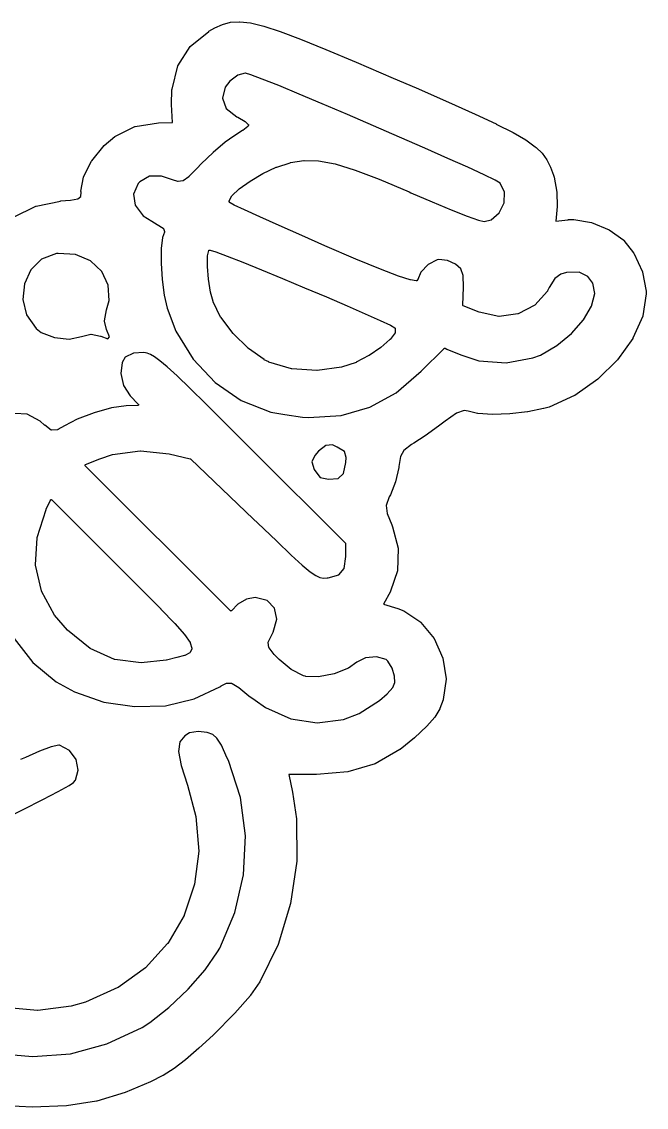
# Model space of a CAD drawing. Extents: x 100.3 to 129.7, y -169.9 to -105.7.
# Drawn here: x 124.82 to 129, y -112.97 to -105.7 of the extents above; entities that cross this region are included whole.
import ezdxf

# ---------------------------------------------------------------- set-up
doc = ezdxf.new("R2010")
doc.units = 0
doc.header["$MEASUREMENT"] = 0
doc.layers.add('BLACK', color=7, linetype='CONTINUOUS')

msp = doc.modelspace()

# ---------------------------------------------------------------- linework, layer by layer
at = {"layer": 'Black'}
for p, q in [((125.945, -105.861), (126.069, -105.761)), ((126.069, -105.76), (126.11, -105.737)), ((126.069, -105.761), (126.069, -105.76)), ((126.069, -105.761), (126.069, -105.761)), ((126.11, -105.737), (126.161, -105.714)), ((126.11, -105.737), (126.11, -105.737)), ((126.11, -105.737), (126.11, -105.737)), ((126.161, -105.714), (126.162, -105.714)), ((126.162, -105.714), (126.215, -105.7)), ((126.162, -105.714), (126.162, -105.714)), ((126.215, -105.7), (126.216, -105.7)), ((126.216, -105.699), (126.276, -105.696)), ((126.216, -105.7), (126.216, -105.699)), ((126.276, -105.696), (126.277, -105.696)), ((126.276, -105.696), (126.276, -105.696)), ((126.277, -105.696), (126.348, -105.704)), ((126.348, -105.704), (126.348, -105.704)), ((126.348, -105.704), (126.349, -105.704)), ((126.349, -105.704), (126.437, -105.726)), ((126.437, -105.726), (126.437, -105.726)), ((126.437, -105.726), (126.437, -105.726)), ((126.437, -105.726), (126.547, -105.762)), ((126.547, -105.762), (126.547, -105.762)), ((126.547, -105.762), (126.547, -105.762)), ((126.547, -105.762), (126.684, -105.813)), ((126.684, -105.813), (126.684, -105.813)), ((126.684, -105.813), (126.684, -105.813)), ((126.684, -105.813), (126.852, -105.881)), ((125.863, -105.991), (125.944, -105.863)), ((125.944, -105.862), (125.945, -105.861)), ((125.944, -105.863), (125.944, -105.862)), ((126.852, -105.881), (126.852, -105.881)), ((126.852, -105.881), (126.852, -105.881)), ((126.852, -105.881), (127.057, -105.967)), ((127.057, -105.967), (127.057, -105.967)), ((127.057, -105.967), (127.057, -105.967)), ((127.057, -105.967), (127.303, -106.073)), ((125.824, -106.148), (125.862, -105.992)), ((125.862, -105.992), (125.863, -105.991)), ((125.862, -105.992), (125.862, -105.992)), ((126.314, -106.04), (126.264, -106.055)), ((126.315, -106.04), (126.314, -106.04)), ((126.352, -106.052), (126.315, -106.04)), ((126.428, -106.081), (126.352, -106.052)), ((126.21, -106.095), (126.179, -106.134)), ((126.264, -106.055), (126.21, -106.095)), ((126.538, -106.124), (126.428, -106.081)), ((126.674, -106.181), (126.538, -106.124)), ((127.303, -106.073), (127.303, -106.073)), ((127.303, -106.073), (127.303, -106.073)), ((127.303, -106.073), (127.457, -106.139)), ((125.821, -106.25), (125.823, -106.149)), ((125.823, -106.149), (125.824, -106.148)), ((125.824, -106.148), (125.824, -106.148)), ((126.179, -106.134), (126.161, -106.208)), ((126.829, -106.246), (126.674, -106.181)), ((127.457, -106.139), (127.457, -106.139)), ((127.457, -106.139), (127.457, -106.139)), ((127.457, -106.139), (127.674, -106.234)), ((125.826, -106.37), (125.821, -106.25)), ((125.821, -106.25), (125.821, -106.25)), ((125.821, -106.25), (125.821, -106.25)), ((126.161, -106.208), (126.187, -106.277)), ((126.998, -106.317), (126.829, -106.246)), ((127.674, -106.234), (127.674, -106.234)), ((127.674, -106.234), (127.674, -106.234)), ((127.674, -106.234), (127.852, -106.314)), ((126.187, -106.277), (126.257, -106.332)), ((126.257, -106.332), (126.263, -106.335)), ((126.263, -106.335), (126.263, -106.335)), ((126.263, -106.335), (126.263, -106.335)), ((126.263, -106.335), (126.313, -106.364)), ((127.173, -106.393), (126.998, -106.317)), ((126.998, -106.317), (126.998, -106.317)), ((127.852, -106.314), (127.852, -106.314)), ((127.852, -106.314), (127.852, -106.314)), ((127.852, -106.314), (127.994, -106.38)), ((125.441, -106.465), (125.574, -106.398)), ((125.574, -106.398), (125.575, -106.398)), ((125.575, -106.398), (125.576, -106.398)), ((125.576, -106.398), (125.734, -106.373)), ((125.734, -106.373), (125.826, -106.37)), ((125.734, -106.373), (125.734, -106.373)), ((125.734, -106.373), (125.734, -106.373)), ((126.33, -106.398), (126.297, -106.425)), ((126.313, -106.364), (126.313, -106.364)), ((126.313, -106.364), (126.314, -106.365)), ((126.314, -106.365), (126.334, -106.384)), ((126.331, -106.398), (126.33, -106.398)), ((126.332, -106.396), (126.331, -106.397)), ((126.331, -106.397), (126.331, -106.398)), ((126.331, -106.398), (126.331, -106.398)), ((126.335, -106.39), (126.332, -106.396)), ((126.332, -106.396), (126.332, -106.396)), ((126.332, -106.396), (126.332, -106.396)), ((126.334, -106.384), (126.335, -106.385)), ((126.335, -106.385), (126.335, -106.385)), ((126.335, -106.385), (126.335, -106.386)), ((126.335, -106.386), (126.335, -106.386)), ((126.335, -106.386), (126.336, -106.386)), ((126.336, -106.389), (126.335, -106.39)), ((126.335, -106.39), (126.335, -106.39)), ((126.336, -106.386), (126.336, -106.387)), ((126.336, -106.387), (126.336, -106.387)), ((126.336, -106.387), (126.336, -106.387)), ((126.336, -106.387), (126.336, -106.388)), ((126.336, -106.388), (126.336, -106.389)), ((126.336, -106.389), (126.336, -106.389)), ((126.336, -106.389), (126.336, -106.389)), ((127.347, -106.468), (127.173, -106.393)), ((127.173, -106.393), (127.173, -106.393)), ((127.994, -106.38), (127.994, -106.381)), ((127.994, -106.381), (127.994, -106.381)), ((127.994, -106.381), (128.106, -106.437)), ((125.37, -106.525), (125.44, -106.465)), ((125.44, -106.465), (125.441, -106.465)), ((125.441, -106.465), (125.441, -106.465)), ((126.238, -106.462), (126.179, -106.503)), ((126.296, -106.425), (126.238, -106.462)), ((126.297, -106.425), (126.296, -106.425)), ((126.296, -106.425), (126.296, -106.425)), ((127.515, -106.542), (127.347, -106.468)), ((127.347, -106.468), (127.347, -106.468)), ((128.106, -106.437), (128.106, -106.438)), ((128.106, -106.438), (128.106, -106.438)), ((128.106, -106.438), (128.191, -106.487)), ((128.191, -106.487), (128.191, -106.487)), ((128.191, -106.487), (128.191, -106.487)), ((128.191, -106.487), (128.254, -106.533)), ((125.286, -106.628), (125.369, -106.526)), ((125.369, -106.526), (125.37, -106.526)), ((125.37, -106.526), (125.37, -106.525)), ((126.179, -106.503), (126.098, -106.572)), ((127.669, -106.611), (127.515, -106.542)), ((128.254, -106.533), (128.254, -106.533)), ((128.254, -106.533), (128.255, -106.533)), ((128.255, -106.533), (128.26, -106.538)), ((128.26, -106.538), (128.3, -106.576)), ((125.232, -106.734), (125.285, -106.629)), ((125.285, -106.629), (125.286, -106.628)), ((125.285, -106.629), (125.285, -106.629)), ((126.098, -106.572), (126.019, -106.648)), ((126.616, -106.639), (126.706, -106.625)), ((126.706, -106.625), (126.706, -106.625)), ((126.706, -106.625), (126.707, -106.625)), ((126.707, -106.625), (126.803, -106.627)), ((126.803, -106.627), (126.804, -106.627)), ((126.804, -106.627), (126.804, -106.627)), ((126.804, -106.627), (126.915, -106.648)), ((127.804, -106.671), (127.669, -106.611)), ((128.3, -106.576), (128.3, -106.576)), ((128.3, -106.576), (128.301, -106.577)), ((128.301, -106.577), (128.333, -106.621)), ((128.333, -106.621), (128.333, -106.621)), ((128.333, -106.621), (128.333, -106.621)), ((128.333, -106.621), (128.357, -106.669)), ((125.992, -106.677), (125.936, -106.733)), ((126.019, -106.648), (125.992, -106.677)), ((125.992, -106.677), (125.992, -106.677)), ((125.992, -106.677), (125.992, -106.677)), ((126.432, -106.712), (126.521, -106.671)), ((126.521, -106.671), (126.522, -106.67)), ((126.522, -106.67), (126.522, -106.67)), ((126.522, -106.67), (126.523, -106.67)), ((126.523, -106.67), (126.523, -106.67)), ((126.523, -106.67), (126.524, -106.67)), ((126.524, -106.67), (126.615, -106.64)), ((126.615, -106.64), (126.616, -106.639)), ((126.615, -106.64), (126.615, -106.64)), ((126.915, -106.648), (126.915, -106.648)), ((126.915, -106.648), (126.916, -106.648)), ((126.916, -106.648), (127.049, -106.689)), ((127.049, -106.689), (127.049, -106.689)), ((127.049, -106.689), (127.049, -106.689)), ((127.049, -106.689), (127.211, -106.751)), ((127.912, -106.721), (127.804, -106.671)), ((127.804, -106.671), (127.804, -106.671)), ((128.357, -106.669), (128.357, -106.669)), ((128.357, -106.669), (128.357, -106.669)), ((128.357, -106.669), (128.376, -106.723)), ((125.214, -106.83), (125.231, -106.736)), ((125.231, -106.735), (125.232, -106.734)), ((125.231, -106.736), (125.231, -106.735)), ((125.598, -106.78), (125.565, -106.851)), ((125.609, -106.768), (125.598, -106.78)), ((125.672, -106.73), (125.609, -106.768)), ((125.753, -106.731), (125.672, -106.73)), ((125.827, -106.755), (125.753, -106.731)), ((125.862, -106.766), (125.827, -106.755)), ((125.827, -106.755), (125.827, -106.755)), ((125.827, -106.755), (125.827, -106.755)), ((125.863, -106.766), (125.862, -106.766)), ((125.864, -106.766), (125.863, -106.766)), ((125.863, -106.766), (125.863, -106.766)), ((125.863, -106.766), (125.863, -106.766)), ((125.865, -106.766), (125.864, -106.766)), ((125.864, -106.766), (125.864, -106.766)), ((125.895, -106.762), (125.865, -106.766)), ((125.896, -106.762), (125.895, -106.762)), ((125.897, -106.761), (125.896, -106.762)), ((125.896, -106.762), (125.896, -106.762)), ((125.898, -106.761), (125.897, -106.761)), ((125.897, -106.761), (125.897, -106.761)), ((125.897, -106.761), (125.897, -106.761)), ((125.935, -106.734), (125.898, -106.761)), ((125.936, -106.734), (125.935, -106.734)), ((125.936, -106.733), (125.936, -106.734)), ((126.274, -106.815), (126.346, -106.763)), ((126.346, -106.763), (126.432, -106.712)), ((126.346, -106.763), (126.346, -106.763)), ((126.346, -106.763), (126.346, -106.763)), ((126.432, -106.712), (126.432, -106.712)), ((126.432, -106.712), (126.432, -106.712)), ((127.211, -106.751), (127.211, -106.751)), ((127.211, -106.751), (127.211, -106.751)), ((127.211, -106.751), (127.411, -106.836)), ((127.986, -106.757), (127.912, -106.721)), ((128.02, -106.777), (127.986, -106.757)), ((128.05, -106.837), (128.02, -106.777)), ((128.376, -106.723), (128.376, -106.723)), ((128.376, -106.723), (128.376, -106.723)), ((128.376, -106.723), (128.381, -106.737)), ((128.381, -106.737), (128.381, -106.737)), ((128.381, -106.737), (128.381, -106.738)), ((128.381, -106.738), (128.399, -106.837)), ((125.213, -106.867), (125.215, -106.838)), ((125.214, -106.831), (125.214, -106.83)), ((125.215, -106.838), (125.214, -106.831)), ((125.214, -106.831), (125.214, -106.831)), ((125.565, -106.851), (125.576, -106.925)), ((126.224, -106.861), (126.273, -106.815)), ((126.273, -106.815), (126.273, -106.815)), ((126.273, -106.815), (126.274, -106.815)), ((127.411, -106.836), (127.411, -106.836)), ((127.411, -106.836), (127.411, -106.836)), ((127.411, -106.836), (127.422, -106.841)), ((127.422, -106.841), (127.422, -106.841)), ((127.422, -106.841), (127.565, -106.902)), ((128.046, -106.909), (128.05, -106.837)), ((128.399, -106.837), (128.399, -106.837)), ((128.399, -106.837), (128.399, -106.837)), ((128.399, -106.837), (128.401, -106.933)), ((124.914, -106.93), (125.078, -106.897)), ((125.078, -106.896), (125.144, -106.891)), ((125.078, -106.897), (125.078, -106.896)), ((125.078, -106.897), (125.078, -106.897)), ((125.144, -106.891), (125.194, -106.882)), ((125.194, -106.882), (125.213, -106.867)), ((125.576, -106.925), (125.63, -106.995)), ((126.206, -106.898), (126.206, -106.897)), ((126.206, -106.897), (126.207, -106.897)), ((126.207, -106.898), (126.206, -106.898)), ((126.206, -106.898), (126.206, -106.898)), ((126.207, -106.895), (126.223, -106.863)), ((126.207, -106.896), (126.207, -106.895)), ((126.207, -106.897), (126.207, -106.896)), ((126.207, -106.896), (126.207, -106.896)), ((126.207, -106.899), (126.207, -106.898)), ((126.207, -106.9), (126.207, -106.899)), ((126.207, -106.899), (126.207, -106.899)), ((126.21, -106.906), (126.207, -106.9)), ((126.211, -106.907), (126.21, -106.906)), ((126.211, -106.908), (126.211, -106.907)), ((126.211, -106.907), (126.211, -106.907)), ((126.212, -106.908), (126.211, -106.908)), ((126.211, -106.908), (126.211, -106.908)), ((126.212, -106.909), (126.212, -106.908)), ((126.24, -106.924), (126.212, -106.909)), ((126.223, -106.863), (126.223, -106.862)), ((126.223, -106.862), (126.223, -106.862)), ((126.223, -106.862), (126.224, -106.862)), ((126.224, -106.862), (126.224, -106.861)), ((126.224, -106.861), (126.224, -106.861)), ((126.224, -106.861), (126.224, -106.861)), ((126.309, -106.956), (126.24, -106.924)), ((126.24, -106.924), (126.24, -106.924)), ((126.24, -106.924), (126.24, -106.924)), ((127.565, -106.902), (127.693, -106.955)), ((128.014, -106.976), (128.046, -106.909)), ((124.762, -107.005), (124.912, -106.931)), ((124.912, -106.931), (124.913, -106.931)), ((124.913, -106.931), (124.914, -106.93)), ((125.63, -106.995), (125.689, -107.032)), ((126.411, -107.003), (126.309, -106.956)), ((126.309, -106.956), (126.309, -106.956)), ((126.309, -106.956), (126.309, -106.956)), ((127.693, -106.955), (127.8, -106.997)), ((127.8, -106.997), (127.875, -107.025)), ((127.96, -107.023), (128.014, -106.976)), ((128.401, -106.933), (128.393, -107.031)), ((128.401, -106.933), (128.401, -106.933)), ((128.401, -106.933), (128.401, -106.933)), ((125.689, -107.032), (125.724, -107.054)), ((125.724, -107.054), (125.764, -107.078)), ((126.541, -107.061), (126.411, -107.003)), ((126.411, -107.003), (126.411, -107.003)), ((126.411, -107.003), (126.411, -107.003)), ((126.692, -107.128), (126.541, -107.061)), ((126.541, -107.061), (126.541, -107.061)), ((126.541, -107.061), (126.541, -107.061)), ((127.875, -107.025), (127.912, -107.034)), ((127.912, -107.034), (127.96, -107.023)), ((128.393, -107.031), (128.474, -107.022)), ((128.474, -107.022), (128.475, -107.022)), ((128.475, -107.021), (128.513, -107.02)), ((128.475, -107.022), (128.475, -107.021)), ((128.513, -107.02), (128.514, -107.02)), ((128.514, -107.02), (128.514, -107.02)), ((128.514, -107.02), (128.631, -107.04)), ((128.631, -107.04), (128.631, -107.04)), ((128.631, -107.04), (128.632, -107.04)), ((128.632, -107.04), (128.749, -107.089)), ((125.76, -107.14), (125.752, -107.214)), ((125.774, -107.105), (125.76, -107.14)), ((125.764, -107.078), (125.764, -107.079)), ((125.764, -107.079), (125.765, -107.079)), ((125.765, -107.079), (125.765, -107.079)), ((125.765, -107.079), (125.765, -107.08)), ((125.765, -107.08), (125.765, -107.08)), ((125.765, -107.08), (125.766, -107.081)), ((125.766, -107.081), (125.774, -107.101)), ((125.774, -107.101), (125.774, -107.101)), ((125.774, -107.101), (125.774, -107.101)), ((125.774, -107.101), (125.774, -107.102)), ((125.774, -107.102), (125.775, -107.102)), ((125.775, -107.103), (125.774, -107.103)), ((125.774, -107.103), (125.774, -107.104)), ((125.774, -107.104), (125.774, -107.104)), ((125.774, -107.104), (125.774, -107.105)), ((125.775, -107.102), (125.775, -107.103)), ((125.775, -107.103), (125.775, -107.103)), ((126.847, -107.196), (126.692, -107.128)), ((126.692, -107.128), (126.692, -107.128)), ((126.692, -107.128), (126.692, -107.128)), ((128.749, -107.089), (128.75, -107.089)), ((128.75, -107.089), (128.75, -107.089)), ((128.75, -107.089), (128.847, -107.159)), ((125.752, -107.214), (125.751, -107.313)), ((127.055, -107.285), (126.847, -107.196)), ((126.847, -107.196), (126.847, -107.196)), ((126.847, -107.196), (126.847, -107.196)), ((128.847, -107.159), (128.847, -107.16)), ((128.847, -107.16), (128.848, -107.16)), ((128.848, -107.16), (128.913, -107.244)), ((124.951, -107.287), (124.879, -107.358)), ((125.05, -107.249), (124.951, -107.287)), ((125.062, -107.247), (125.05, -107.249)), ((125.178, -107.254), (125.062, -107.247)), ((125.278, -107.297), (125.178, -107.254)), ((126.06, -107.264), (126.069, -107.229)), ((126.06, -107.265), (126.06, -107.264)), ((126.061, -107.334), (126.06, -107.265)), ((126.06, -107.265), (126.06, -107.265)), ((126.069, -107.228), (126.069, -107.227)), ((126.069, -107.227), (126.069, -107.227)), ((126.069, -107.227), (126.069, -107.227)), ((126.069, -107.227), (126.07, -107.227)), ((126.069, -107.229), (126.069, -107.228)), ((126.07, -107.227), (126.07, -107.226)), ((126.07, -107.226), (126.07, -107.226)), ((126.07, -107.226), (126.07, -107.226)), ((126.07, -107.226), (126.071, -107.226)), ((126.071, -107.226), (126.072, -107.225)), ((126.072, -107.225), (126.072, -107.225)), ((126.072, -107.225), (126.072, -107.225)), ((126.072, -107.225), (126.073, -107.225)), ((126.073, -107.225), (126.073, -107.225)), ((126.073, -107.225), (126.077, -107.225)), ((126.077, -107.225), (126.078, -107.225)), ((126.077, -107.225), (126.077, -107.225)), ((126.078, -107.225), (126.117, -107.237)), ((126.117, -107.237), (126.117, -107.237)), ((126.117, -107.237), (126.117, -107.237)), ((126.117, -107.237), (126.192, -107.265)), ((126.192, -107.265), (126.192, -107.265)), ((126.192, -107.265), (126.192, -107.265)), ((126.192, -107.265), (126.297, -107.307)), ((127.218, -107.353), (127.055, -107.285)), ((127.055, -107.285), (127.055, -107.285)), ((127.055, -107.285), (127.055, -107.285)), ((127.609, -107.289), (127.598, -107.291)), ((127.668, -107.296), (127.609, -107.289)), ((128.913, -107.244), (128.913, -107.244)), ((128.913, -107.244), (128.914, -107.245)), ((128.914, -107.245), (128.972, -107.371)), ((124.879, -107.358), (124.836, -107.451)), ((125.353, -107.369), (125.278, -107.297)), ((125.751, -107.313), (125.758, -107.422)), ((126.068, -107.42), (126.061, -107.334)), ((126.061, -107.334), (126.061, -107.334)), ((126.061, -107.334), (126.061, -107.334)), ((126.297, -107.307), (126.297, -107.307)), ((126.297, -107.307), (126.297, -107.307)), ((126.297, -107.307), (126.423, -107.358)), ((126.423, -107.358), (126.423, -107.358)), ((126.423, -107.358), (126.423, -107.358)), ((126.423, -107.358), (126.564, -107.416)), ((127.339, -107.399), (127.218, -107.353)), ((127.218, -107.353), (127.218, -107.353)), ((127.218, -107.353), (127.218, -107.353)), ((127.538, -107.322), (127.489, -107.372)), ((127.598, -107.291), (127.538, -107.322)), ((127.72, -107.319), (127.668, -107.296)), ((127.757, -107.35), (127.72, -107.319)), ((127.773, -107.395), (127.757, -107.35)), ((125.397, -107.46), (125.353, -107.369)), ((125.758, -107.422), (125.771, -107.527)), ((126.068, -107.421), (126.068, -107.42)), ((126.068, -107.42), (126.068, -107.42)), ((126.082, -107.507), (126.068, -107.421)), ((126.564, -107.416), (126.564, -107.416)), ((126.564, -107.416), (126.564, -107.416)), ((126.564, -107.416), (126.711, -107.477)), ((127.418, -107.425), (127.339, -107.399)), ((127.339, -107.399), (127.339, -107.399)), ((127.339, -107.399), (127.339, -107.399)), ((127.419, -107.425), (127.418, -107.425)), ((127.418, -107.425), (127.418, -107.425)), ((127.458, -107.431), (127.419, -107.425)), ((127.459, -107.431), (127.458, -107.431)), ((127.458, -107.431), (127.458, -107.431)), ((127.46, -107.431), (127.459, -107.431)), ((127.459, -107.431), (127.459, -107.431)), ((127.461, -107.431), (127.46, -107.431)), ((127.46, -107.431), (127.46, -107.431)), ((127.46, -107.431), (127.46, -107.431)), ((127.462, -107.43), (127.461, -107.43)), ((127.461, -107.43), (127.461, -107.43)), ((127.461, -107.43), (127.461, -107.431)), ((127.467, -107.425), (127.462, -107.43)), ((127.468, -107.424), (127.467, -107.425)), ((127.467, -107.425), (127.467, -107.425)), ((127.467, -107.425), (127.467, -107.425)), ((127.489, -107.372), (127.468, -107.423)), ((127.468, -107.423), (127.468, -107.424)), ((127.468, -107.424), (127.468, -107.424)), ((127.468, -107.424), (127.468, -107.424)), ((127.775, -107.473), (127.773, -107.395)), ((128.386, -107.416), (128.349, -107.476)), ((128.426, -107.387), (128.386, -107.416)), ((128.464, -107.376), (128.426, -107.387)), ((128.548, -107.372), (128.464, -107.376)), ((128.607, -107.403), (128.548, -107.372)), ((128.64, -107.447), (128.607, -107.403)), ((128.972, -107.371), (128.972, -107.372)), ((128.972, -107.372), (128.973, -107.372)), ((128.973, -107.372), (128.998, -107.501)), ((124.836, -107.451), (124.825, -107.555)), ((125.403, -107.563), (125.397, -107.46)), ((126.082, -107.508), (126.082, -107.507)), ((126.082, -107.507), (126.082, -107.507)), ((126.098, -107.57), (126.082, -107.508)), ((126.711, -107.477), (126.711, -107.477)), ((126.711, -107.477), (126.711, -107.477)), ((126.711, -107.477), (126.857, -107.539)), ((127.77, -107.593), (127.775, -107.473)), ((128.336, -107.5), (128.252, -107.594)), ((128.337, -107.499), (128.336, -107.499)), ((128.336, -107.499), (128.336, -107.5)), ((128.349, -107.476), (128.337, -107.499)), ((128.654, -107.516), (128.64, -107.447)), ((128.998, -107.501), (128.998, -107.501)), ((128.998, -107.501), (128.998, -107.502)), ((128.998, -107.502), (128.998, -107.517)), ((124.825, -107.555), (124.85, -107.658)), ((125.385, -107.625), (125.403, -107.563)), ((125.771, -107.527), (125.79, -107.613)), ((126.098, -107.571), (126.098, -107.57)), ((126.149, -107.674), (126.098, -107.571)), ((126.098, -107.571), (126.098, -107.571)), ((126.857, -107.539), (126.857, -107.539)), ((126.857, -107.539), (126.857, -107.539)), ((126.857, -107.539), (126.995, -107.599)), ((128.631, -107.601), (128.654, -107.516)), ((128.998, -107.518), (128.974, -107.665)), ((128.998, -107.517), (128.998, -107.517)), ((128.998, -107.517), (128.998, -107.518)), ((125.372, -107.699), (125.385, -107.626)), ((125.385, -107.626), (125.385, -107.625)), ((125.385, -107.625), (125.385, -107.625)), ((125.79, -107.613), (125.85, -107.767)), ((126.995, -107.599), (126.995, -107.599)), ((126.995, -107.599), (126.995, -107.599)), ((126.995, -107.599), (127.117, -107.652)), ((127.117, -107.652), (127.117, -107.652)), ((127.117, -107.652), (127.117, -107.652)), ((127.117, -107.652), (127.216, -107.697)), ((127.77, -107.594), (127.77, -107.593)), ((127.77, -107.595), (127.77, -107.594)), ((127.77, -107.594), (127.77, -107.594)), ((127.771, -107.595), (127.77, -107.595)), ((127.771, -107.596), (127.771, -107.595)), ((127.771, -107.595), (127.771, -107.595)), ((127.771, -107.597), (127.771, -107.596)), ((127.771, -107.596), (127.771, -107.596)), ((127.772, -107.597), (127.771, -107.597)), ((127.773, -107.598), (127.772, -107.597)), ((127.772, -107.597), (127.772, -107.597)), ((127.772, -107.597), (127.772, -107.597)), ((127.879, -107.64), (127.773, -107.598)), ((127.773, -107.598), (127.773, -107.598)), ((127.773, -107.598), (127.773, -107.598)), ((127.88, -107.64), (127.879, -107.64)), ((127.879, -107.64), (127.879, -107.64)), ((128.012, -107.669), (127.88, -107.64)), ((128.139, -107.653), (128.013, -107.669)), ((128.14, -107.653), (128.139, -107.653)), ((128.139, -107.653), (128.139, -107.653)), ((128.139, -107.653), (128.139, -107.653)), ((128.141, -107.653), (128.14, -107.653)), ((128.251, -107.595), (128.141, -107.653)), ((128.141, -107.653), (128.141, -107.653)), ((128.141, -107.653), (128.141, -107.653)), ((128.252, -107.595), (128.251, -107.595)), ((128.251, -107.595), (128.251, -107.595)), ((128.251, -107.595), (128.251, -107.595)), ((128.252, -107.594), (128.252, -107.594)), ((128.252, -107.594), (128.252, -107.594)), ((128.252, -107.594), (128.252, -107.595)), ((128.577, -107.693), (128.631, -107.601)), ((124.85, -107.658), (124.914, -107.751)), ((125.372, -107.7), (125.372, -107.699)), ((125.372, -107.699), (125.372, -107.699)), ((125.372, -107.701), (125.372, -107.7)), ((125.372, -107.7), (125.372, -107.7)), ((125.386, -107.756), (125.372, -107.701)), ((125.372, -107.701), (125.372, -107.701)), ((125.372, -107.701), (125.372, -107.701)), ((126.149, -107.675), (126.149, -107.674)), ((126.15, -107.675), (126.149, -107.675)), ((126.233, -107.784), (126.15, -107.675)), ((127.216, -107.697), (127.217, -107.697)), ((127.217, -107.697), (127.217, -107.697)), ((127.217, -107.697), (127.285, -107.729)), ((128.013, -107.669), (128.012, -107.669)), ((128.013, -107.669), (128.013, -107.669)), ((128.497, -107.784), (128.577, -107.693)), ((128.974, -107.667), (128.908, -107.816)), ((128.974, -107.665), (128.974, -107.666)), ((128.974, -107.666), (128.974, -107.667)), ((124.914, -107.751), (124.948, -107.776)), ((124.948, -107.776), (125.036, -107.81)), ((125.218, -107.804), (125.281, -107.789)), ((125.281, -107.789), (125.281, -107.789)), ((125.281, -107.789), (125.282, -107.789)), ((125.282, -107.789), (125.282, -107.789)), ((125.282, -107.789), (125.283, -107.789)), ((125.283, -107.789), (125.283, -107.789)), ((125.283, -107.789), (125.283, -107.789)), ((125.283, -107.789), (125.345, -107.801)), ((125.386, -107.757), (125.386, -107.756)), ((125.406, -107.806), (125.386, -107.757)), ((125.386, -107.757), (125.386, -107.757)), ((125.85, -107.767), (125.965, -107.956)), ((126.334, -107.883), (126.233, -107.784)), ((126.233, -107.784), (126.233, -107.784)), ((126.233, -107.784), (126.233, -107.784)), ((127.317, -107.779), (127.283, -107.823)), ((127.285, -107.729), (127.285, -107.729)), ((127.285, -107.729), (127.285, -107.729)), ((127.285, -107.729), (127.315, -107.746)), ((127.315, -107.746), (127.315, -107.746)), ((127.315, -107.746), (127.315, -107.746)), ((127.315, -107.746), (127.316, -107.747)), ((127.316, -107.747), (127.317, -107.748)), ((127.317, -107.748), (127.317, -107.748)), ((127.317, -107.748), (127.317, -107.748)), ((127.317, -107.748), (127.317, -107.748)), ((127.317, -107.748), (127.317, -107.749)), ((127.317, -107.749), (127.317, -107.749)), ((127.317, -107.749), (127.317, -107.749)), ((127.317, -107.749), (127.318, -107.75)), ((127.318, -107.777), (127.317, -107.778)), ((127.317, -107.778), (127.317, -107.778)), ((127.317, -107.778), (127.317, -107.778)), ((127.317, -107.778), (127.317, -107.778)), ((127.317, -107.778), (127.317, -107.779)), ((127.318, -107.75), (127.318, -107.751)), ((127.318, -107.751), (127.318, -107.751)), ((127.318, -107.751), (127.318, -107.751)), ((127.318, -107.751), (127.318, -107.776)), ((127.318, -107.776), (127.318, -107.777)), ((128.399, -107.865), (128.497, -107.784)), ((125.036, -107.81), (125.134, -107.821)), ((125.134, -107.821), (125.218, -107.804)), ((125.345, -107.801), (125.346, -107.802)), ((125.346, -107.802), (125.346, -107.802)), ((125.346, -107.802), (125.347, -107.802)), ((125.347, -107.802), (125.393, -107.82)), ((125.393, -107.82), (125.406, -107.806)), ((127.282, -107.824), (127.221, -107.877)), ((127.283, -107.823), (127.282, -107.823)), ((127.282, -107.823), (127.282, -107.824)), ((128.289, -107.928), (128.399, -107.865)), ((128.907, -107.817), (128.805, -107.96)), ((128.908, -107.816), (128.907, -107.816)), ((128.907, -107.816), (128.907, -107.817)), ((125.511, -107.943), (125.49, -107.977)), ((125.566, -107.916), (125.511, -107.943)), ((125.634, -107.912), (125.566, -107.916)), ((125.657, -107.916), (125.634, -107.912)), ((125.68, -107.924), (125.657, -107.916)), ((125.707, -107.939), (125.68, -107.924)), ((125.743, -107.966), (125.707, -107.939)), ((126.334, -107.884), (126.334, -107.883)), ((126.335, -107.884), (126.334, -107.884)), ((126.44, -107.958), (126.335, -107.884)), ((127.142, -107.931), (127.057, -107.976)), ((127.143, -107.93), (127.142, -107.931)), ((127.221, -107.877), (127.143, -107.93)), ((127.143, -107.93), (127.143, -107.93)), ((127.221, -107.877), (127.221, -107.877)), ((127.221, -107.877), (127.221, -107.877)), ((127.492, -108.037), (127.645, -107.884)), ((127.645, -107.884), (127.645, -107.884)), ((127.645, -107.884), (127.646, -107.884)), ((127.646, -107.884), (127.646, -107.883)), ((127.646, -107.883), (127.647, -107.883)), ((127.647, -107.883), (127.647, -107.883)), ((127.647, -107.883), (127.647, -107.883)), ((127.647, -107.883), (127.648, -107.883)), ((127.648, -107.883), (127.648, -107.883)), ((127.648, -107.883), (127.649, -107.883)), ((127.649, -107.883), (127.649, -107.883)), ((127.649, -107.883), (127.649, -107.883)), ((127.649, -107.883), (127.65, -107.883)), ((127.65, -107.883), (127.65, -107.883)), ((127.65, -107.883), (127.651, -107.883)), ((127.651, -107.883), (127.662, -107.888)), ((127.662, -107.888), (127.757, -107.927)), ((127.757, -107.927), (127.878, -107.966)), ((128.238, -107.947), (128.289, -107.928)), ((125.49, -107.977), (125.481, -108.051)), ((125.792, -108.007), (125.743, -107.966)), ((125.857, -108.067), (125.792, -108.007)), ((125.965, -107.956), (126.113, -108.112)), ((126.44, -107.959), (126.44, -107.958)), ((126.44, -107.958), (126.44, -107.958)), ((126.471, -107.974), (126.44, -107.959)), ((126.472, -107.975), (126.471, -107.974)), ((126.471, -107.974), (126.471, -107.974)), ((126.624, -108.02), (126.472, -107.975)), ((126.957, -108.01), (126.794, -108.032)), ((126.958, -108.01), (126.957, -108.01)), ((127.056, -107.977), (126.958, -108.01)), ((126.958, -108.01), (126.958, -108.01)), ((127.057, -107.976), (127.056, -107.977)), ((127.056, -107.977), (127.056, -107.977)), ((127.878, -107.966), (128.06, -107.981)), ((128.06, -107.981), (128.238, -107.947)), ((128.805, -107.961), (128.674, -108.09)), ((128.805, -107.96), (128.805, -107.96)), ((128.805, -107.96), (128.805, -107.961)), ((125.481, -108.051), (125.499, -108.133)), ((125.942, -108.149), (125.857, -108.067)), ((126.625, -108.02), (126.624, -108.02)), ((126.793, -108.032), (126.625, -108.02)), ((126.625, -108.02), (126.625, -108.02)), ((126.794, -108.032), (126.793, -108.032)), ((126.794, -108.032), (126.794, -108.032)), ((127.323, -108.181), (127.492, -108.037)), ((128.673, -108.09), (128.519, -108.198)), ((128.674, -108.09), (128.673, -108.09)), ((128.673, -108.09), (128.673, -108.09)), ((125.499, -108.133), (125.544, -108.202)), ((126.051, -108.257), (125.942, -108.149)), ((126.113, -108.112), (126.287, -108.232)), ((125.544, -108.202), (125.598, -108.256)), ((126.287, -108.232), (126.484, -108.311)), ((127.147, -108.278), (127.323, -108.181)), ((128.518, -108.198), (128.349, -108.276)), ((128.519, -108.198), (128.518, -108.198)), ((128.519, -108.198), (128.519, -108.198)), ((125.419, -108.282), (125.302, -108.314)), ((125.517, -108.268), (125.419, -108.282)), ((125.595, -108.265), (125.517, -108.268)), ((125.596, -108.265), (125.595, -108.265)), ((125.595, -108.265), (125.595, -108.265)), ((125.597, -108.265), (125.596, -108.265)), ((125.596, -108.265), (125.596, -108.265)), ((125.598, -108.264), (125.597, -108.264)), ((125.597, -108.264), (125.597, -108.265)), ((125.598, -108.256), (125.599, -108.257)), ((125.599, -108.263), (125.598, -108.263)), ((125.598, -108.263), (125.598, -108.264)), ((125.598, -108.264), (125.598, -108.264)), ((125.598, -108.264), (125.598, -108.264)), ((125.599, -108.257), (125.599, -108.257)), ((125.599, -108.257), (125.599, -108.258)), ((125.599, -108.258), (125.599, -108.258)), ((125.599, -108.258), (125.599, -108.258)), ((125.599, -108.258), (125.6, -108.259)), ((125.6, -108.261), (125.599, -108.262)), ((125.599, -108.262), (125.599, -108.262)), ((125.599, -108.262), (125.599, -108.262)), ((125.599, -108.262), (125.599, -108.263)), ((125.6, -108.259), (125.6, -108.259)), ((125.6, -108.259), (125.6, -108.259)), ((125.6, -108.259), (125.6, -108.26)), ((125.6, -108.26), (125.6, -108.261)), ((125.6, -108.261), (125.6, -108.261)), ((125.6, -108.261), (125.6, -108.261)), ((126.188, -108.393), (126.051, -108.257)), ((126.955, -108.332), (127.147, -108.278)), ((127.778, -108.299), (127.728, -108.318)), ((127.806, -108.303), (127.778, -108.299)), ((127.869, -108.32), (127.806, -108.303)), ((128.204, -108.308), (128.085, -108.321)), ((128.205, -108.308), (128.204, -108.308)), ((128.311, -108.287), (128.205, -108.308)), ((128.205, -108.308), (128.205, -108.308)), ((128.312, -108.287), (128.311, -108.287)), ((128.311, -108.287), (128.311, -108.287)), ((128.348, -108.276), (128.312, -108.287)), ((128.349, -108.276), (128.348, -108.276)), ((128.348, -108.276), (128.348, -108.276)), ((124.854, -108.324), (124.771, -108.32)), ((124.942, -108.371), (124.854, -108.324)), ((124.971, -108.398), (124.942, -108.371)), ((125.189, -108.357), (125.103, -108.402)), ((125.302, -108.314), (125.189, -108.357)), ((126.484, -108.311), (126.579, -108.325)), ((126.579, -108.325), (126.579, -108.325)), ((126.579, -108.325), (126.698, -108.344)), ((126.698, -108.344), (126.738, -108.346)), ((126.738, -108.346), (126.955, -108.332)), ((127.652, -108.371), (127.608, -108.405)), ((127.728, -108.318), (127.652, -108.371)), ((127.87, -108.32), (127.869, -108.32)), ((127.968, -108.325), (127.87, -108.32)), ((127.87, -108.32), (127.87, -108.32)), ((127.969, -108.325), (127.968, -108.325)), ((127.968, -108.325), (127.968, -108.325)), ((128.085, -108.321), (127.969, -108.325)), ((128.085, -108.321), (128.085, -108.321)), ((128.085, -108.321), (128.085, -108.321)), ((124.972, -108.398), (124.971, -108.398)), ((124.971, -108.398), (124.971, -108.398)), ((125.014, -108.43), (124.972, -108.398)), ((125.014, -108.431), (125.014, -108.43)), ((125.014, -108.43), (125.014, -108.43)), ((125.015, -108.431), (125.014, -108.431)), ((125.016, -108.431), (125.015, -108.431)), ((125.015, -108.431), (125.015, -108.431)), ((125.017, -108.431), (125.016, -108.431)), ((125.016, -108.431), (125.016, -108.431)), ((125.016, -108.431), (125.016, -108.431)), ((125.058, -108.428), (125.017, -108.431)), ((125.017, -108.431), (125.017, -108.431)), ((125.017, -108.431), (125.017, -108.431)), ((125.059, -108.428), (125.058, -108.428)), ((125.058, -108.428), (125.058, -108.428)), ((125.06, -108.428), (125.059, -108.428)), ((125.059, -108.428), (125.059, -108.428)), ((125.103, -108.402), (125.06, -108.427)), ((125.06, -108.427), (125.06, -108.427)), ((125.06, -108.427), (125.06, -108.428)), ((126.352, -108.557), (126.188, -108.393)), ((127.608, -108.405), (127.519, -108.469)), ((127.608, -108.405), (127.608, -108.405)), ((127.608, -108.405), (127.608, -108.405)), ((127.443, -108.519), (127.427, -108.528)), ((127.519, -108.469), (127.443, -108.519)), ((127.443, -108.519), (127.443, -108.519)), ((127.443, -108.519), (127.443, -108.519)), ((127.519, -108.469), (127.519, -108.469)), ((127.519, -108.469), (127.519, -108.469)), ((125.34, -108.622), (125.425, -108.594)), ((125.425, -108.594), (125.426, -108.593)), ((125.425, -108.594), (125.425, -108.594)), ((125.426, -108.593), (125.611, -108.569)), ((125.611, -108.569), (125.612, -108.569)), ((125.612, -108.569), (125.612, -108.569)), ((125.612, -108.569), (125.805, -108.59)), ((125.805, -108.59), (125.805, -108.59)), ((125.805, -108.59), (125.805, -108.59)), ((125.805, -108.59), (125.946, -108.623)), ((126.986, -109.191), (126.352, -108.557)), ((126.352, -108.557), (126.352, -108.557)), ((126.804, -108.572), (126.779, -108.6)), ((126.853, -108.533), (126.804, -108.572)), ((126.897, -108.53), (126.853, -108.533)), ((126.93, -108.544), (126.897, -108.53)), ((126.977, -108.574), (126.93, -108.544)), ((126.99, -108.615), (126.977, -108.574)), ((127.375, -108.567), (127.352, -108.608)), ((127.427, -108.528), (127.375, -108.567)), ((125.242, -108.665), (125.242, -108.664)), ((125.242, -108.664), (125.242, -108.664)), ((125.242, -108.664), (125.243, -108.664)), ((125.242, -108.666), (125.242, -108.665)), ((125.242, -108.665), (125.242, -108.665)), ((125.242, -108.667), (125.242, -108.666)), ((125.242, -108.666), (125.242, -108.666)), ((125.242, -108.668), (125.242, -108.667)), ((125.242, -108.667), (125.242, -108.667)), ((125.242, -108.667), (125.242, -108.667)), ((125.242, -108.669), (125.242, -108.668)), ((125.242, -108.668), (125.242, -108.668)), ((125.243, -108.669), (125.242, -108.669)), ((125.243, -108.663), (125.244, -108.662)), ((125.243, -108.664), (125.243, -108.663)), ((125.243, -108.663), (125.243, -108.663)), ((125.243, -108.663), (125.243, -108.663)), ((125.243, -108.67), (125.243, -108.669)), ((125.243, -108.669), (125.243, -108.669)), ((126.214, -109.64), (125.243, -108.67)), ((125.244, -108.662), (125.244, -108.662)), ((125.244, -108.662), (125.244, -108.662)), ((125.244, -108.662), (125.245, -108.662)), ((125.245, -108.662), (125.34, -108.622)), ((125.34, -108.622), (125.34, -108.622)), ((125.34, -108.622), (125.34, -108.622)), ((125.946, -108.623), (125.946, -108.623)), ((125.946, -108.623), (125.947, -108.623)), ((125.947, -108.623), (125.947, -108.623)), ((125.947, -108.623), (125.947, -108.624)), ((125.947, -108.624), (125.948, -108.624)), ((125.948, -108.624), (125.948, -108.624)), ((125.948, -108.624), (126.369, -109.027)), ((126.779, -108.6), (126.76, -108.643)), ((126.76, -108.643), (126.775, -108.694)), ((126.972, -108.721), (126.988, -108.648)), ((126.988, -108.648), (126.99, -108.615)), ((127.352, -108.608), (127.342, -108.674)), ((126.775, -108.694), (126.779, -108.702)), ((126.779, -108.702), (126.815, -108.747)), ((126.936, -108.754), (126.972, -108.721)), ((127.341, -108.682), (127.32, -108.777)), ((127.342, -108.674), (127.341, -108.681)), ((127.341, -108.681), (127.341, -108.682)), ((127.341, -108.682), (127.341, -108.682)), ((126.815, -108.747), (126.872, -108.76)), ((126.872, -108.76), (126.936, -108.754)), ((127.32, -108.777), (127.286, -108.865)), ((127.32, -108.777), (127.32, -108.777)), ((127.32, -108.777), (127.32, -108.777)), ((127.278, -108.878), (127.258, -108.935)), ((127.285, -108.865), (127.278, -108.878)), ((127.286, -108.865), (127.285, -108.865)), ((127.285, -108.865), (127.285, -108.865)), ((124.921, -109.15), (124.982, -108.962)), ((124.982, -108.961), (125.01, -108.899)), ((124.982, -108.962), (124.982, -108.961)), ((124.982, -108.961), (124.982, -108.961)), ((125.01, -108.899), (125.011, -108.898)), ((125.01, -108.899), (125.01, -108.899)), ((125.011, -108.898), (125.011, -108.897)), ((125.011, -108.897), (125.012, -108.897)), ((125.011, -108.898), (125.011, -108.898)), ((125.011, -108.898), (125.011, -108.898)), ((125.012, -108.897), (125.013, -108.896)), ((125.012, -108.897), (125.012, -108.897)), ((125.012, -108.897), (125.012, -108.897)), ((125.013, -108.896), (125.013, -108.896)), ((125.013, -108.896), (125.014, -108.896)), ((125.014, -108.896), (125.014, -108.896)), ((125.014, -108.896), (125.015, -108.896)), ((125.015, -108.896), (125.016, -108.896)), ((125.015, -108.896), (125.015, -108.896)), ((125.015, -108.896), (125.015, -108.896)), ((125.016, -108.896), (125.016, -108.896)), ((125.016, -108.896), (125.017, -108.897)), ((125.017, -108.897), (125.017, -108.897)), ((125.017, -108.897), (125.017, -108.897)), ((125.017, -108.897), (125.018, -108.897)), ((125.018, -108.897), (125.018, -108.898)), ((125.018, -108.898), (125.503, -109.382)), ((127.258, -108.935), (127.263, -108.989)), ((126.369, -109.027), (126.369, -109.027)), ((126.369, -109.027), (126.395, -109.052)), ((127.263, -108.989), (127.294, -109.065)), ((126.395, -109.052), (126.395, -109.052)), ((126.395, -109.052), (126.524, -109.175)), ((127.294, -109.065), (127.299, -109.078)), ((127.299, -109.078), (127.3, -109.078)), ((127.3, -109.078), (127.3, -109.078)), ((127.3, -109.078), (127.337, -109.222)), ((124.91, -109.333), (124.921, -109.152)), ((124.921, -109.151), (124.921, -109.15)), ((124.921, -109.152), (124.921, -109.151)), ((126.524, -109.175), (126.622, -109.268)), ((126.986, -109.277), (126.986, -109.191)), ((127.338, -109.223), (127.333, -109.372)), ((127.337, -109.222), (127.337, -109.222)), ((127.337, -109.222), (127.338, -109.223)), ((126.622, -109.268), (126.695, -109.334)), ((126.976, -109.357), (126.986, -109.277)), ((124.91, -109.334), (124.91, -109.333)), ((124.91, -109.335), (124.91, -109.334)), ((124.949, -109.507), (124.91, -109.335)), ((125.503, -109.382), (125.623, -109.502)), ((126.695, -109.334), (126.748, -109.379)), ((126.748, -109.379), (126.786, -109.405)), ((126.941, -109.4), (126.976, -109.357)), ((127.333, -109.373), (127.286, -109.51)), ((127.333, -109.372), (127.333, -109.373)), ((127.333, -109.373), (127.333, -109.373)), ((126.786, -109.405), (126.814, -109.418)), ((126.814, -109.418), (126.837, -109.422)), ((126.837, -109.422), (126.862, -109.42)), ((126.862, -109.42), (126.869, -109.42)), ((126.869, -109.42), (126.941, -109.4)), ((124.949, -109.508), (124.949, -109.507)), ((125.037, -109.67), (124.949, -109.508)), ((124.949, -109.508), (124.949, -109.508)), ((125.623, -109.502), (125.623, -109.502)), ((125.623, -109.502), (125.623, -109.502)), ((125.623, -109.502), (125.748, -109.628)), ((127.286, -109.511), (127.24, -109.596)), ((127.286, -109.51), (127.286, -109.511)), ((127.286, -109.511), (127.286, -109.511)), ((126.265, -109.596), (126.221, -109.64)), ((126.323, -109.562), (126.265, -109.596)), ((126.379, -109.552), (126.323, -109.562)), ((126.46, -109.571), (126.379, -109.552)), ((126.509, -109.622), (126.46, -109.571)), ((127.24, -109.596), (127.334, -109.625)), ((125.038, -109.67), (125.037, -109.67)), ((125.123, -109.77), (125.038, -109.67)), ((125.038, -109.67), (125.038, -109.67)), ((125.748, -109.628), (125.748, -109.628)), ((125.748, -109.628), (125.749, -109.629)), ((125.749, -109.629), (125.843, -109.726)), ((126.214, -109.641), (126.214, -109.64)), ((126.214, -109.64), (126.214, -109.64)), ((126.215, -109.641), (126.214, -109.641)), ((126.216, -109.641), (126.215, -109.641)), ((126.215, -109.641), (126.215, -109.641)), ((126.215, -109.641), (126.215, -109.641)), ((126.217, -109.642), (126.216, -109.641)), ((126.216, -109.641), (126.216, -109.641)), ((126.218, -109.642), (126.217, -109.642)), ((126.217, -109.642), (126.217, -109.642)), ((126.219, -109.641), (126.218, -109.641)), ((126.218, -109.641), (126.218, -109.641)), ((126.218, -109.641), (126.218, -109.642)), ((126.22, -109.641), (126.219, -109.641)), ((126.219, -109.641), (126.219, -109.641)), ((126.221, -109.64), (126.22, -109.64)), ((126.22, -109.64), (126.22, -109.641)), ((126.22, -109.641), (126.22, -109.641)), ((126.524, -109.696), (126.509, -109.622)), ((127.334, -109.625), (127.334, -109.625)), ((127.334, -109.625), (127.334, -109.625)), ((127.334, -109.625), (127.375, -109.641)), ((127.375, -109.641), (127.375, -109.641)), ((127.375, -109.641), (127.376, -109.641)), ((127.376, -109.641), (127.489, -109.717)), ((125.843, -109.726), (125.843, -109.726)), ((125.843, -109.726), (125.843, -109.726)), ((125.843, -109.726), (125.907, -109.8)), ((126.501, -109.784), (126.524, -109.696)), ((127.489, -109.717), (127.489, -109.717)), ((127.489, -109.717), (127.49, -109.718)), ((127.49, -109.718), (127.578, -109.826)), ((124.768, -109.825), (124.892, -109.987)), ((125.124, -109.771), (125.123, -109.77)), ((125.275, -109.893), (125.124, -109.771)), ((125.124, -109.771), (125.124, -109.771)), ((125.907, -109.8), (125.907, -109.8)), ((125.907, -109.8), (125.907, -109.8)), ((125.907, -109.8), (125.944, -109.853)), ((126.468, -109.85), (126.487, -109.81)), ((126.487, -109.81), (126.501, -109.784)), ((126.487, -109.81), (126.487, -109.81)), ((126.487, -109.81), (126.487, -109.81)), ((127.578, -109.826), (127.579, -109.827)), ((127.579, -109.827), (127.579, -109.827)), ((127.579, -109.827), (127.637, -109.957)), ((125.276, -109.893), (125.275, -109.893)), ((125.275, -109.893), (125.275, -109.893)), ((125.439, -109.966), (125.276, -109.893)), ((125.944, -109.853), (125.945, -109.854)), ((125.956, -109.895), (125.944, -109.92)), ((125.945, -109.854), (125.945, -109.854)), ((125.945, -109.854), (125.956, -109.891)), ((125.956, -109.891), (125.956, -109.891)), ((125.956, -109.891), (125.956, -109.891)), ((125.956, -109.891), (125.957, -109.892)), ((125.957, -109.893), (125.956, -109.894)), ((125.956, -109.894), (125.956, -109.894)), ((125.956, -109.894), (125.956, -109.895)), ((125.956, -109.895), (125.956, -109.895)), ((125.957, -109.892), (125.957, -109.893)), ((125.957, -109.893), (125.957, -109.893)), ((125.957, -109.893), (125.957, -109.893)), ((126.468, -109.851), (126.468, -109.85)), ((126.468, -109.852), (126.468, -109.851)), ((126.468, -109.851), (126.468, -109.851)), ((126.468, -109.853), (126.468, -109.852)), ((126.468, -109.852), (126.468, -109.852)), ((126.468, -109.852), (126.468, -109.852)), ((126.472, -109.887), (126.468, -109.853)), ((126.473, -109.887), (126.472, -109.887)), ((126.473, -109.888), (126.473, -109.887)), ((126.473, -109.889), (126.473, -109.888)), ((126.473, -109.888), (126.473, -109.888)), ((126.508, -109.933), (126.473, -109.889)), ((126.473, -109.889), (126.473, -109.889)), ((126.473, -109.889), (126.473, -109.889)), ((125.44, -109.966), (125.439, -109.966)), ((125.439, -109.966), (125.439, -109.966)), ((125.616, -109.99), (125.44, -109.966)), ((125.785, -109.97), (125.617, -109.99)), ((125.786, -109.97), (125.785, -109.97)), ((125.855, -109.954), (125.786, -109.97)), ((125.786, -109.97), (125.786, -109.97)), ((125.856, -109.954), (125.855, -109.954)), ((125.855, -109.954), (125.855, -109.954)), ((125.908, -109.94), (125.856, -109.954)), ((125.909, -109.94), (125.908, -109.94)), ((125.908, -109.94), (125.908, -109.94)), ((125.942, -109.922), (125.909, -109.94)), ((125.943, -109.922), (125.942, -109.922)), ((125.944, -109.92), (125.943, -109.921)), ((125.943, -109.921), (125.943, -109.921)), ((125.943, -109.921), (125.943, -109.921)), ((125.943, -109.921), (125.943, -109.922)), ((125.944, -109.92), (125.944, -109.92)), ((126.508, -109.934), (126.508, -109.933)), ((126.508, -109.933), (126.508, -109.933)), ((126.54, -109.967), (126.508, -109.934)), ((126.541, -109.967), (126.54, -109.967)), ((126.622, -110.033), (126.541, -109.967)), ((126.541, -109.967), (126.541, -109.967)), ((127.119, -109.955), (127.061, -109.985)), ((127.192, -109.949), (127.119, -109.955)), ((127.256, -109.967), (127.192, -109.949)), ((127.269, -109.977), (127.256, -109.967)), ((127.296, -110.024), (127.269, -109.977)), ((127.637, -109.957), (127.637, -109.957)), ((127.637, -109.957), (127.637, -109.958)), ((127.637, -109.958), (127.659, -110.097)), ((124.892, -109.987), (125.048, -110.117)), ((125.617, -109.99), (125.616, -109.99)), ((125.616, -109.99), (125.616, -109.99)), ((126.622, -110.034), (126.622, -110.033)), ((126.622, -110.033), (126.622, -110.033)), ((126.703, -110.075), (126.622, -110.034)), ((127.004, -110.025), (126.908, -110.063)), ((127.005, -110.024), (127.004, -110.025)), ((127.061, -109.985), (127.005, -110.024)), ((127.005, -110.024), (127.005, -110.024)), ((127.312, -110.078), (127.296, -110.024)), ((125.048, -110.117), (125.171, -110.184)), ((126.189, -110.126), (126.189, -110.125)), ((126.189, -110.125), (126.19, -110.125)), ((126.19, -110.125), (126.19, -110.125)), ((126.19, -110.125), (126.191, -110.125)), ((126.191, -110.125), (126.191, -110.125)), ((126.191, -110.125), (126.192, -110.125)), ((126.192, -110.125), (126.225, -110.126)), ((126.703, -110.076), (126.703, -110.075)), ((126.704, -110.076), (126.703, -110.076)), ((126.716, -110.079), (126.704, -110.076)), ((126.717, -110.08), (126.716, -110.079)), ((126.716, -110.079), (126.716, -110.079)), ((126.803, -110.083), (126.717, -110.08)), ((126.804, -110.083), (126.803, -110.083)), ((126.805, -110.083), (126.804, -110.083)), ((126.908, -110.063), (126.805, -110.083)), ((126.908, -110.063), (126.908, -110.063)), ((126.908, -110.063), (126.908, -110.063)), ((127.302, -110.155), (127.316, -110.121)), ((127.316, -110.121), (127.312, -110.078)), ((127.659, -110.098), (127.639, -110.235)), ((127.659, -110.097), (127.659, -110.097)), ((127.659, -110.097), (127.659, -110.098)), ((125.171, -110.184), (125.367, -110.252)), ((125.972, -110.231), (126.144, -110.15)), ((126.144, -110.15), (126.151, -110.145)), ((126.151, -110.145), (126.152, -110.145)), ((126.152, -110.144), (126.189, -110.126)), ((126.152, -110.145), (126.152, -110.144)), ((126.225, -110.126), (126.225, -110.127)), ((126.225, -110.127), (126.226, -110.127)), ((126.226, -110.127), (126.226, -110.127)), ((126.226, -110.127), (126.226, -110.127)), ((126.226, -110.127), (126.227, -110.127)), ((126.227, -110.127), (126.227, -110.127)), ((126.227, -110.127), (126.271, -110.153)), ((126.271, -110.153), (126.271, -110.154)), ((126.271, -110.154), (126.271, -110.154)), ((126.271, -110.154), (126.338, -110.209)), ((127.212, -110.241), (127.263, -110.197)), ((127.263, -110.197), (127.302, -110.155)), ((125.367, -110.252), (125.573, -110.282)), ((125.779, -110.276), (125.972, -110.231)), ((126.338, -110.209), (126.379, -110.239)), ((126.379, -110.239), (126.379, -110.239)), ((126.379, -110.239), (126.449, -110.289)), ((127.077, -110.329), (127.212, -110.241)), ((127.639, -110.236), (127.617, -110.295)), ((127.639, -110.235), (127.639, -110.236)), ((127.639, -110.236), (127.639, -110.236)), ((125.573, -110.282), (125.779, -110.276)), ((126.449, -110.289), (126.618, -110.363)), ((126.972, -110.369), (127.077, -110.329)), ((127.616, -110.296), (127.583, -110.352)), ((127.617, -110.295), (127.616, -110.295)), ((127.616, -110.295), (127.616, -110.296)), ((126.618, -110.363), (126.794, -110.39)), ((126.794, -110.39), (126.972, -110.369)), ((127.529, -110.413), (127.446, -110.491)), ((127.582, -110.353), (127.529, -110.413)), ((127.529, -110.413), (127.529, -110.413)), ((127.529, -110.413), (127.529, -110.413)), ((127.583, -110.352), (127.582, -110.352)), ((127.582, -110.352), (127.582, -110.353)), ((125.909, -110.477), (125.876, -110.519)), ((125.94, -110.458), (125.909, -110.477)), ((125.999, -110.448), (125.94, -110.458)), ((126.058, -110.455), (125.999, -110.448)), ((126.096, -110.469), (126.058, -110.455)), ((126.124, -110.494), (126.096, -110.469)), ((125.014, -110.552), (124.936, -110.581)), ((125.065, -110.54), (125.014, -110.552)), ((125.071, -110.54), (125.065, -110.54)), ((125.137, -110.575), (125.071, -110.54)), ((125.876, -110.519), (125.868, -110.583)), ((126.154, -110.541), (126.124, -110.494)), ((126.191, -110.622), (126.154, -110.541)), ((127.446, -110.491), (127.35, -110.569)), ((127.446, -110.491), (127.446, -110.491)), ((127.446, -110.491), (127.446, -110.491)), ((124.843, -110.622), (124.81, -110.637)), ((124.936, -110.581), (124.843, -110.622)), ((125.181, -110.637), (125.137, -110.575)), ((125.868, -110.583), (125.885, -110.677)), ((126.201, -110.643), (126.191, -110.622)), ((127.349, -110.569), (127.184, -110.665)), ((127.35, -110.569), (127.349, -110.569)), ((127.35, -110.569), (127.35, -110.569)), ((125.196, -110.708), (125.181, -110.637)), ((125.885, -110.677), (125.927, -110.808)), ((126.281, -110.891), (126.201, -110.643)), ((127.183, -110.665), (127.001, -110.719)), ((127.184, -110.665), (127.183, -110.665)), ((127.183, -110.665), (127.183, -110.665)), ((125.165, -110.79), (125.178, -110.774)), ((125.178, -110.774), (125.196, -110.708)), ((126.791, -110.736), (126.606, -110.736)), ((126.606, -110.736), (126.63, -110.855)), ((127, -110.719), (126.791, -110.736)), ((126.791, -110.736), (126.791, -110.736)), ((126.791, -110.736), (126.791, -110.736)), ((127.001, -110.719), (127, -110.719)), ((127, -110.719), (127, -110.719)), ((124.958, -110.905), (125.062, -110.85)), ((125.062, -110.85), (125.134, -110.81)), ((125.134, -110.81), (125.165, -110.79)), ((125.927, -110.808), (125.927, -110.808)), ((125.927, -110.808), (125.927, -110.808)), ((125.927, -110.808), (125.983, -111.017)), ((124.827, -110.972), (124.958, -110.905)), ((126.315, -111.148), (126.281, -110.891)), ((126.63, -110.855), (126.63, -110.855)), ((126.63, -110.855), (126.63, -110.856)), ((126.63, -110.856), (126.656, -111.033)), ((124.676, -111.048), (124.827, -110.972)), ((125.983, -111.017), (125.983, -111.018)), ((125.983, -111.018), (125.984, -111.018)), ((125.984, -111.018), (126.002, -111.249)), ((126.656, -111.033), (126.656, -111.033)), ((126.656, -111.033), (126.656, -111.034)), ((126.656, -111.034), (126.658, -111.316)), ((126.303, -111.408), (126.315, -111.148)), ((126.002, -111.25), (125.975, -111.471)), ((126.002, -111.249), (126.002, -111.249)), ((126.002, -111.249), (126.002, -111.25)), ((126.658, -111.317), (126.617, -111.6)), ((126.658, -111.316), (126.658, -111.316)), ((126.658, -111.316), (126.658, -111.317)), ((126.245, -111.661), (126.303, -111.408)), ((125.975, -111.472), (125.905, -111.679)), ((125.975, -111.471), (125.975, -111.472)), ((125.975, -111.472), (125.975, -111.472)), ((126.617, -111.601), (126.534, -111.874)), ((126.617, -111.6), (126.617, -111.601)), ((126.617, -111.601), (126.617, -111.601)), ((125.905, -111.68), (125.795, -111.868)), ((125.905, -111.679), (125.905, -111.68)), ((125.905, -111.68), (125.905, -111.68)), ((126.143, -111.9), (126.245, -111.661)), ((125.794, -111.869), (125.646, -112.031)), ((125.795, -111.868), (125.794, -111.868)), ((125.794, -111.868), (125.794, -111.869)), ((126.045, -112.045), (126.128, -111.925)), ((126.128, -111.925), (126.143, -111.9)), ((126.534, -111.875), (126.412, -112.125)), ((126.534, -111.874), (126.534, -111.874)), ((126.534, -111.874), (126.534, -111.875)), ((125.645, -112.032), (125.462, -112.164)), ((125.646, -112.031), (125.645, -112.032)), ((125.646, -112.031), (125.646, -112.031)), ((125.931, -112.174), (126.045, -112.045)), ((126.412, -112.126), (126.349, -112.215)), ((126.412, -112.125), (126.412, -112.126)), ((126.412, -112.126), (126.412, -112.126)), ((125.461, -112.164), (125.245, -112.261)), ((125.462, -112.164), (125.461, -112.164)), ((125.461, -112.164), (125.461, -112.164)), ((125.802, -112.296), (125.931, -112.174)), ((126.349, -112.216), (126.243, -112.335)), ((126.349, -112.215), (126.349, -112.215)), ((126.349, -112.215), (126.349, -112.216)), ((124.924, -112.316), (124.702, -112.297)), ((125.149, -112.288), (124.925, -112.316)), ((125.244, -112.261), (125.149, -112.288)), ((125.149, -112.288), (125.149, -112.288)), ((125.149, -112.288), (125.149, -112.288)), ((125.245, -112.261), (125.244, -112.261)), ((125.244, -112.261), (125.244, -112.261)), ((125.674, -112.397), (125.802, -112.296)), ((124.925, -112.316), (124.924, -112.316)), ((124.925, -112.316), (124.925, -112.316)), ((126.243, -112.335), (126.098, -112.481)), ((126.243, -112.335), (126.243, -112.335)), ((126.243, -112.335), (126.243, -112.335)), ((125.388, -112.541), (125.623, -112.43)), ((125.623, -112.43), (125.674, -112.397)), ((126.098, -112.481), (126.003, -112.57)), ((126.098, -112.481), (126.098, -112.481)), ((126.098, -112.481), (126.098, -112.481)), ((125.143, -112.606), (125.388, -112.541)), ((126.003, -112.57), (125.914, -112.648)), ((126.003, -112.57), (126.003, -112.57)), ((126.003, -112.57), (126.003, -112.57)), ((124.644, -112.603), (124.892, -112.626)), ((124.892, -112.626), (125.143, -112.606)), ((125.914, -112.648), (125.838, -112.706)), ((125.914, -112.648), (125.914, -112.648)), ((125.914, -112.648), (125.914, -112.648)), ((125.838, -112.706), (125.764, -112.752)), ((125.838, -112.706), (125.838, -112.706)), ((125.838, -112.706), (125.838, -112.706)), ((125.679, -112.795), (125.511, -112.866)), ((125.763, -112.752), (125.679, -112.795)), ((125.679, -112.795), (125.679, -112.795)), ((125.679, -112.795), (125.679, -112.795)), ((125.764, -112.752), (125.763, -112.752)), ((125.763, -112.752), (125.763, -112.752)), ((125.51, -112.866), (125.32, -112.923)), ((125.511, -112.866), (125.51, -112.866)), ((125.511, -112.866), (125.511, -112.866)), ((124.888, -112.965), (124.714, -112.956)), ((125.118, -112.955), (124.888, -112.965)), ((125.319, -112.924), (125.118, -112.955)), ((125.118, -112.955), (125.118, -112.955)), ((125.118, -112.955), (125.118, -112.955)), ((125.32, -112.923), (125.319, -112.923)), ((125.319, -112.923), (125.319, -112.924)), ((124.888, -112.965), (124.888, -112.965)), ((124.888, -112.965), (124.888, -112.965))]:
    msp.add_line(p, q, dxfattribs=at)

doc.saveas('drawing.dxf')
